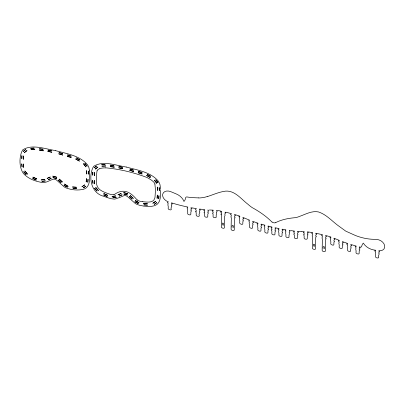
<?xml version="1.0" encoding="UTF-8"?>
<svg xmlns="http://www.w3.org/2000/svg" width="405" height="405" viewBox="0 0 405 405"><rect width="100%" height="100%" fill="white"/><g stroke="black" fill="none" stroke-linecap="round" stroke-linejoin="round"><path stroke-width="0.61" d="M190.963 207.694L190.947 208.337L191.935 208.54L190.922 209.628L190.902 210.595L191.57 210.727L190.876 211.881L190.826 214.174A1.25 0.916 28.8 0 1 189.672 214.878L188.882 214.721A1.25 0.916 28.8 0 1 187.677 213.47C188.112 210.732 186.816 210.489 187.768 208.995C186.346 207.309 187.373 208.003 187.809 207.056L183.865 206.175A133.913 98.258 28.8 0 1 176.261 204.257L171.442 202.839L171.426 203.482L172.414 203.786L171.401 204.773L171.507 205.791A9.776 7.174 28.8 0 0 171.76 205.872C172.165 206.373 170.267 208.119 171.31 209.172A1.25 0.916 28.8 0 1 169.978 209.831L169.194 209.577A1.25 0.916 28.8 0 1 168.161 208.373C168.708 205.553 167.219 205.127 168.252 203.756C166.526 201.346 167.994 203.118 168.293 201.822A7.027 5.154 28.8 0 1 162.724 194.117A7.027 5.154 28.8 0 1 170.93 191.722L176.053 193.848A11.274 8.272 28.8 0 1 183.961 201.467A11.897 8.728 28.8 0 0 185.637 197.812A1.671 1.225 28.8 0 1 187.12 196.972A43.968 32.258 28.8 0 0 192.112 197.579A116.129 85.207 28.8 0 0 198.723 197.873M221.596 211.957C221.186 210.418 218.163 210.934 216.65 210.408C215.87 211.111 218.32 211.096 216.316 212.311C217.282 213.916 215.784 214.245 216.219 216.994A1.25 0.916 28.8 0 1 215.242 217.723L214.453 217.667A1.25 0.916 28.8 0 1 213.06 216.386L213.106 214.341L212.458 213.025L213.131 213.05L213.151 212.083L212.19 210.696L213.177 210.797L213.192 210.149L209.466 209.967M222.315 225.048C221.464 221.727 224.633 223.018 223.499 225.322M232.121 227.327C231.27 224.006 234.439 225.296 233.305 227.6M313.374 246.189C312.523 242.868 315.692 244.159 314.558 246.463M323.18 248.468C322.329 245.147 325.498 246.432 324.365 248.741M97.2 170.667L96.987 171.28A12.98 9.523 28.8 0 0 96.932 171.477L96.319 177.091L96.496 183.303A23.399 17.167 28.8 0 0 96.674 184.442C97.564 190.112 103.832 192.01 108.449 193.747A21.212 15.562 28.8 0 0 111.031 194.481L111.117 194.496A5.822 4.273 28.8 0 0 113.997 194.602M225.732 212.878C223.788 214.134 225.828 215.004 224.674 216.204L224.441 227.544A1.25 0.916 28.8 0 1 223.241 228.238L222.451 228.055A1.25 0.916 28.8 0 1 221.287 226.815L221.525 215.5L220.877 214.068L221.257 214.149M275.759 222.573C281.774 219.52 288.522 218.244 295.21 217.682A22.245 16.322 28.8 0 0 298.91 216.655L299.806 216.31C305.689 214.215 311.84 210.635 318.31 211.896C325.888 214.245 331.427 220.502 337.567 225.185L345.764 231.144L355.408 235.487A43.968 32.258 28.8 0 0 371.466 239.218L376.625 239.476A7.027 5.154 28.8 0 1 384.659 245.643A7.027 5.154 28.8 0 1 378.822 250.7L378.812 251.343L379.794 251.5L378.781 252.634L378.893 253.611A9.776 7.174 28.8 0 1 379.146 253.641C379.505 254.117 377.673 256.203 378.69 257.246A1.25 0.916 28.8 0 1 377.617 257.965L376.827 257.853A1.25 0.916 28.8 0 1 375.531 256.588C375.992 253.94 374.62 253.672 375.622 252.183L374.666 250.735L375.653 250.898L375.663 250.249L373.724 249.941A11.897 8.728 28.8 0 1 363.315 243.106A11.897 8.728 28.8 0 0 361.711 246.321A1.671 1.225 28.8 0 1 360.096 247.07L359.331 246.878L359.265 247.511L360.253 247.764L359.24 248.802L359.22 249.769L359.888 249.951L359.194 251.059L359.149 253.277A1.25 0.916 28.8 0 1 357.899 253.96L357.114 253.753A1.25 0.916 28.8 0 1 355.995 252.523C356.466 249.723 355.129 249.434 356.091 247.971L355.134 246.427L356.117 246.68L356.132 246.037L350.796 244.478L350.781 245.121L351.768 245.42L350.755 246.412L350.862 247.425A9.776 7.174 28.8 0 0 351.115 247.511C351.52 248.012 349.621 249.758 350.664 250.811A1.25 0.916 28.8 0 1 349.333 251.47L348.548 251.216A1.25 0.916 28.8 0 1 347.515 250.006C348.062 247.192 346.574 246.766 347.606 245.395L346.65 243.805L347.637 244.104L347.647 243.461L342.402 241.593L342.392 242.241L343.374 242.59L342.362 243.526L342.341 244.493L343.01 244.772L342.316 245.784L342.276 247.84A1.25 0.916 28.8 0 1 340.853 248.462L340.068 248.159A1.25 0.916 28.8 0 1 339.127 246.984C339.699 244.114 338.18 243.623 339.223 242.306L338.266 240.666L339.248 241.015L339.263 240.373L334.014 238.201L333.998 238.844L334.981 239.203L333.973 240.135L333.953 241.102L334.621 241.385L333.923 242.392L333.882 244.438A1.25 0.916 28.8 0 1 332.449 245.06L331.665 244.752A1.25 0.916 28.8 0 1 330.733 243.577C331.31 240.702 329.786 240.211 330.829 238.894L329.873 237.249L330.855 237.603L330.87 236.96L325.625 235.462L325.615 236.105L326.597 236.343L325.585 237.396L325.564 238.363L326.238 238.525L325.539 239.649L325.306 250.963A1.25 0.916 28.8 0 1 324.106 251.657L323.317 251.475A1.25 0.916 28.8 0 1 322.152 250.229L322.39 238.889C321.357 237.082 322.431 238.145 322.436 236.631L321.479 235.102L322.461 235.34L322.476 234.697L315.819 233.214L315.809 233.857L316.791 234.06L315.779 235.148L315.758 236.115L316.432 236.247L315.733 237.406L315.5 248.685A1.25 0.916 28.8 0 1 314.3 249.379L313.51 249.196A1.25 0.916 28.8 0 1 312.346 247.956L312.579 236.778C311.622 235.204 312.544 235.852 312.625 234.52L311.668 233.032L312.65 233.234L312.665 232.586L307.41 231.847L307.395 232.49L308.382 232.586L307.37 233.781L307.349 234.748L308.023 234.768L307.324 236.039L307.274 238.474A1.25 0.916 28.8 0 1 306.312 239.203L305.522 239.152A1.25 0.916 28.8 0 1 304.115 237.877L304.16 235.842L303.512 234.53L304.185 234.556L304.206 233.589L303.244 232.202L304.231 232.298L304.246 231.655L301.295 231.533M119.991 197.336L123.803 195.721A3.478 2.551 28.8 0 1 127.499 196.582L135.128 203.33A9.933 7.29 28.8 0 0 135.361 203.487L136.034 203.902A9.315 6.834 28.8 0 0 137.052 204.419L140.024 205.421L143.805 206.084M119.774 197.438L115.05 199.032A9.31 6.829 28.8 0 1 114.018 199.073L111.005 198.683L107.173 197.569M113.997 194.532L114.028 194.522A9.037 6.632 28.8 0 0 114.625 194.314C123.464 188.168 130.319 191.884 136.652 199.427A9.011 6.612 28.8 0 0 137.229 199.908L137.3 199.959M105.745 167.842C119.642 169.093 133.473 172.393 146.524 177.309A24.518 17.987 28.8 0 1 148.731 178.418L151.197 179.962A15.952 11.704 28.8 0 1 152.513 180.984L152.65 181.101A6.571 4.819 28.8 0 1 155.014 184.042M301.102 231.528L297.579 231.321L297.564 231.964L298.551 232.08L297.538 233.255L297.726 234.227A9.867 7.239 28.8 0 1 297.994 234.247L297.493 235.507L297.442 237.922A1.25 0.916 28.8 0 1 296.445 238.646L295.655 238.58A1.25 0.916 28.8 0 1 294.288 237.305L294.329 235.234L293.686 233.903L294.359 233.943L294.374 232.976L293.417 231.574L294.405 231.685L294.415 231.042L290.481 230.587M208.003 209.881L207.892 210.519L208.879 210.625L207.861 211.81L207.841 212.777L208.514 212.807L207.816 214.068L207.765 216.488A1.25 0.916 28.8 0 1 206.783 217.217L205.993 217.156A1.25 0.916 28.8 0 1 204.611 215.88L204.652 213.825L204.009 212.503L204.682 212.534L204.702 211.567L203.74 210.175L204.727 210.281L204.738 209.633L199.468 209.061L199.457 209.704L200.44 209.861L199.427 210.995L199.538 211.972A9.776 7.174 28.8 0 1 199.792 212.007C200.151 212.478 198.318 214.564 199.331 215.607A1.25 0.916 28.8 0 1 198.263 216.326L197.473 216.214A1.25 0.916 28.8 0 1 196.177 214.949L196.222 212.802L195.58 211.43M144.043 206.11C148.174 206.388 153.181 207.117 156.897 204.52C161.084 201.356 160.38 195.245 160.603 190.664M142.793 201.72C146.848 202.07 153.632 203.32 154.837 197.939A22.791 16.726 28.8 0 0 155.029 197.032L155.485 189.91L154.877 184.057M195.772 211.456L196.248 211.516L196.268 210.549C194.825 208.914 195.898 209.582 196.309 208.61L191.479 207.79M289.691 230.475L289.955 230.516M289.514 230.45C288.507 231.047 291.21 231.245 289.119 232.338C290.066 233.994 288.638 234.242 289.023 236.93A1.25 0.916 28.8 0 1 287.925 237.644L287.14 237.517A1.25 0.916 28.8 0 1 285.869 236.257C286.34 233.589 284.953 233.31 285.96 231.832C283.93 229.544 286.269 231.26 285.839 229.868M285.647 229.837L282.148 229.179L282.133 229.827L283.12 230.03L282.108 231.113L282.088 232.085L282.761 232.212L282.062 233.371L282.017 235.664A1.25 0.916 28.8 0 1 280.857 236.368L280.073 236.211A1.25 0.916 28.8 0 1 278.863 234.961C279.298 232.227 278.002 231.984 278.954 230.485L277.997 228.992L278.979 229.2L278.994 228.552L275.111 227.731L275.096 228.379L275.886 228.557L275.071 229.665L275.051 230.632L275.84 230.815L275.025 231.923L274.98 234.186A1.25 0.916 28.8 0 1 273.78 234.88L272.995 234.697A1.25 0.916 28.8 0 1 271.826 233.457L271.871 231.204L271.228 229.762L271.897 229.913L271.917 228.946L270.96 227.433L271.947 227.661L271.958 227.002L268.08 226.02L268.07 226.663L269.052 226.916L268.039 227.954L268.019 228.921L268.399 229.022M221.419 214.184L221.57 213.248L220.609 211.734L221.368 211.906M55.338 150.564C45.254 148.954 32.051 143.891 22.928 149.744A10.049 7.371 28.8 0 0 22.604 150.052C19.273 155.717 18.706 166.84 23.348 173.411C28.274 178.944 35.934 181.642 43.107 182.609A9.31 6.829 28.8 0 0 44.14 182.569L46.666 181.931L52.893 179.258A3.478 2.551 28.8 0 1 56.589 180.119L64.218 186.867A9.933 7.29 28.8 0 0 64.451 187.029L65.124 187.439A9.315 6.834 28.8 0 0 66.142 187.96C71.725 190.021 78.114 190.684 83.901 189.16C89.956 187.13 89.753 179.329 89.692 174.201M126.249 167.027C116.053 165.503 103.234 160.279 93.838 166.207A10.049 7.371 28.8 0 0 93.514 166.516C88.224 175.76 90.249 193.18 104.06 196.379M225.504 212.827C223.018 211.132 229.903 213.339 231.412 213.617C231.174 214.964 229.62 213.202 231.376 215.551C231.336 217.045 230.313 215.986 231.326 217.809L231.093 229.093A1.25 0.916 28.8 0 0 232.257 230.334L233.047 230.516A1.25 0.916 28.8 0 0 234.247 229.822L234.48 218.644L235.173 217.541L234.505 217.358L234.525 216.391L235.538 215.354L234.551 215.101L234.566 214.458L239.8 216.154L239.79 216.797L238.803 216.432L239.76 218.087C238.717 219.394 240.246 219.895 239.664 222.78A1.25 0.916 28.8 0 0 240.585 223.945L241.37 224.264A1.25 0.916 28.8 0 0 242.813 223.646L242.858 221.611L243.552 220.614L242.884 220.32L242.904 219.353L243.911 218.427L242.929 218.067L242.944 217.419L249.561 220.173C249.232 221.454 247.809 219.621 249.52 222.107C248.478 223.433 249.996 223.909 249.424 226.775A1.25 0.916 28.8 0 0 250.381 227.954L251.166 228.248A1.25 0.916 28.8 0 0 252.573 227.62L252.619 225.55L253.115 224.456A9.867 7.239 28.8 0 1 252.847 224.35L252.664 223.292L253.672 222.345L252.69 222.001L252.705 221.358L257.934 223.155L257.924 223.798L256.937 223.514L257.894 225.089C256.866 226.471 258.344 226.881 257.803 229.681A1.25 0.916 28.8 0 0 258.861 230.896L259.645 231.139A1.25 0.916 28.8 0 0 260.952 230.47L260.997 228.304L261.691 227.225L261.022 227.013L261.043 226.046L262.055 225.043L261.068 224.76L261.083 224.112L264.931 225.185C264.688 226.532 263.134 224.77 264.89 227.119C263.863 228.526 265.321 228.906 264.794 231.67A1.25 0.916 28.8 0 0 265.913 232.9L266.698 233.108A1.25 0.916 28.8 0 0 267.948 232.424L267.994 230.212L268.591 229.078M126.259 167.032C137.265 170.146 150.538 171.847 158.39 181.197A10.059 7.381 28.8 0 1 158.699 181.648L159.995 184.629L160.542 188.857M55.348 150.569C66.354 153.682 79.628 155.383 87.48 164.734A10.059 7.381 28.8 0 1 87.789 165.184L88.908 167.554L89.49 170.561M107.057 197.529L104.323 196.491M89.495 170.591L89.591 171.71M89.601 171.907L89.621 172.196M89.642 172.601L89.657 172.955M160.577 189.692L160.593 190.148M89.667 173.229L89.687 173.887M272.064 222.046A3.321 2.435 28.8 0 0 273.633 222.76A3.23 2.369 28.8 0 0 275.734 222.593M272.003 222.006A3.078 2.258 28.8 0 1 271.558 221.621C265.958 216.052 259.377 211.557 252.467 207.76A20.675 15.172 28.8 0 1 249.445 205.548A32.349 23.738 28.8 0 1 248.832 205.036L247.971 204.277C241.309 199.25 234.996 190.451 225.676 191.114C219.733 191.818 214.215 194.284 208.59 196.182A56.578 41.512 28.8 0 1 207.319 196.587M207.279 196.526A32.056 23.52 28.8 0 1 198.754 197.969M97.068 170.591A6.566 4.814 28.8 0 1 99.544 168.804M99.625 168.657A19.977 14.656 28.8 0 1 105.761 167.888M142.793 201.715A21.247 15.587 28.8 0 1 140.206 201.255L140.12 201.229A5.822 4.273 28.8 0 1 137.26 200.004M52.832 176.155L56.771 177.263L52.832 176.155M53.004 177.547L56.548 178.534L53.004 177.547M123.743 192.618L127.681 193.727L123.743 192.618M123.915 194.01L127.459 194.997L123.915 194.01M58.801 153.829L62.729 155.024L58.801 153.829M59.074 152.614L62.603 153.672L59.074 152.614M129.711 170.292L133.64 171.482L129.711 170.292M129.985 169.077L133.513 170.135L129.985 169.077M21.89 155.738L21.84 158.644L21.89 155.738M23.505 156.021L23.47 159.256L23.505 156.021M92.801 172.201L92.75 175.107L92.801 172.201M94.416 172.479L94.38 175.719L94.416 172.479M86.407 178.666L86.214 181.865L86.407 178.666M88.022 179.324L87.834 182.199L88.022 179.324M157.317 195.124L157.125 198.323L157.317 195.124M158.932 195.787L158.745 198.663L158.932 195.787M67.311 156.097L67.265 156.406L71.184 157.626L71.229 157.312L67.311 156.097M67.686 154.892L67.64 155.206L71.164 156.3L71.209 155.986L67.686 154.892M138.221 172.555L138.176 172.869L142.094 174.084L142.14 173.775L138.221 172.555M138.596 171.356L138.55 171.669L142.079 172.763L142.12 172.449L138.596 171.356M32.927 177.167L36.733 178.858L32.927 177.167M32.78 178.489L36.207 180.002L32.78 178.489M103.837 193.631L107.644 195.321L103.837 193.631M103.69 194.952L107.117 196.465L103.69 194.952M75.72 159.003L79.36 161.063L75.72 159.003M76.444 157.97L79.724 159.813L76.444 157.97M146.63 175.466L150.27 177.527L146.63 175.466M147.354 174.433L150.635 176.276L147.354 174.433M64.542 184.083L68.045 186.34L64.542 184.083M64.051 185.277L67.296 187.171L64.051 185.277M135.452 200.546L138.956 202.804L135.452 200.546M134.961 201.741L138.206 203.634L134.961 201.741M25.566 149.597L23.303 151.348L25.566 149.597M26.927 150.609L24.416 152.558L26.927 150.609M96.476 166.06L94.213 167.812L96.476 166.06M97.838 167.073L95.327 169.022L97.838 167.073M59.338 179.152L62.324 181.921L59.338 179.152M58.411 180.083L61.099 182.574L58.411 180.083M130.248 195.615L133.235 198.384L130.248 195.615M129.322 196.547L132.01 199.032L129.322 196.547M84.675 184.928L82.028 186.756L84.675 184.928M85.764 186.194L83.384 187.839L85.764 186.194M155.586 201.391L152.938 203.219L155.586 201.391M156.674 202.657L154.295 204.302L156.674 202.657M24.877 171.047L27.424 174.079L24.877 171.047M23.748 171.796L26.036 174.525L23.748 171.796M95.788 187.51L98.334 190.537L95.788 187.51M94.659 188.259L96.947 190.988L94.659 188.259M50.21 177.036L47.137 178.397L50.21 177.036M51.091 178.382L48.327 179.607L51.091 178.382M121.12 193.499L118.047 194.856L121.12 193.499M122.001 194.845L119.237 196.071L122.001 194.845M83.481 163.742L85.89 166.83L83.481 163.742M84.878 163.367L87.045 166.146L84.878 163.367M154.396 180.2L156.801 183.293L154.396 180.2M155.788 179.83L157.955 182.609L155.788 179.83M44.854 179.511L41.199 179.931L44.854 179.511M45.289 180.924L41.998 181.298L45.289 180.924M115.764 195.974L112.109 196.395L115.764 195.974M116.2 197.387L112.909 197.761L116.2 197.387M34.136 148.149L30.755 148.291L34.136 148.149M34.81 149.506L31.053 149.663L34.81 149.506M105.047 164.612L101.665 164.754L105.047 164.612M105.72 165.969L101.964 166.126L105.72 165.969M76.449 187.267L72.566 186.988L76.449 187.267M76.54 188.649L73.047 188.396L76.54 188.649M147.359 203.73L143.476 203.452L147.359 203.73M147.455 205.112L143.957 204.859L147.455 205.112M42.94 149.146L39.401 148.605L39.432 148.934L42.97 149.48L42.94 149.146M43.259 150.513L39.331 149.906L39.361 150.235L43.289 150.842L43.259 150.513M113.851 165.61L110.312 165.068L110.342 165.397L113.881 165.939L113.851 165.61M114.169 166.976L110.241 166.369L110.271 166.698L114.2 167.305L114.169 166.976M23.419 164.04L23.713 167.336L23.419 164.04M21.794 163.949L22.057 166.916L21.794 163.949M94.33 180.503L94.623 183.799L94.33 180.503M92.704 180.412L92.968 183.374L92.704 180.412M86.65 170.677L86.791 173.947L86.65 170.677M88.26 171.143L88.391 174.084L88.26 171.143M157.56 187.14L157.702 190.411L157.56 187.14M159.175 187.606L159.302 190.547L159.175 187.606M51.562 150.868L48.018 150.123L51.562 150.868M51.779 152.199L47.841 151.369L51.779 152.199M122.472 167.331L118.928 166.587L122.472 167.331M122.69 168.662L118.751 167.832L122.69 168.662"/></g></svg>
